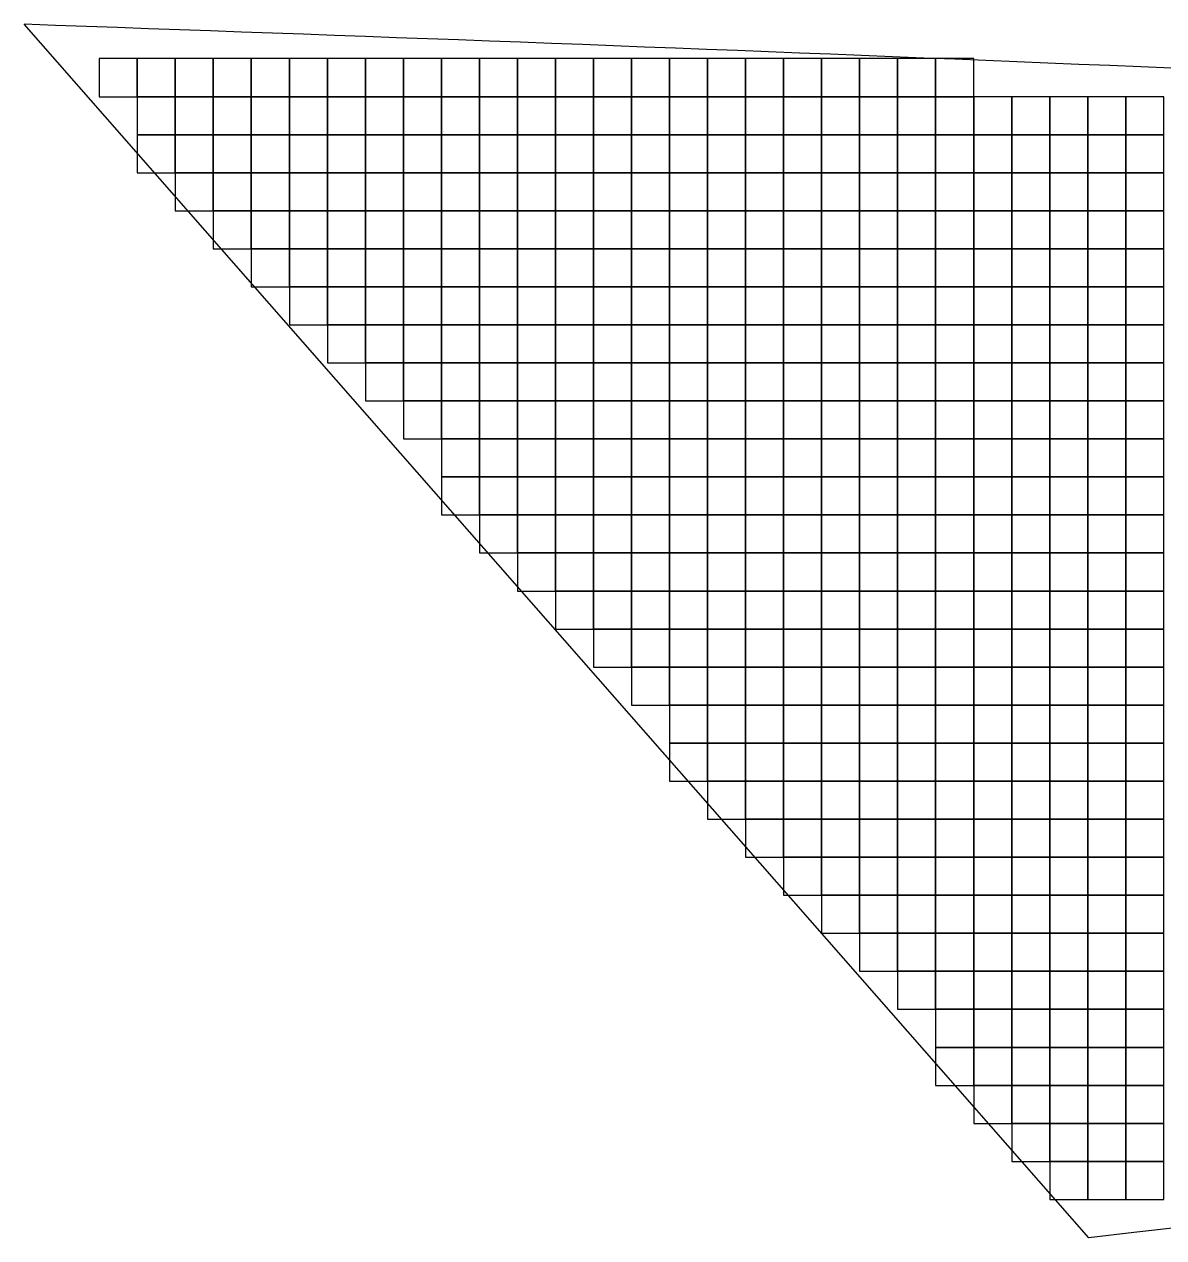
# Model space of a CAD drawing. Extents: x -160257 to 160150, y 7001 to 122208.
# Drawn here: x 11059 to 26045, y 106213 to 122168 of the extents above; entities that cross this region are included whole.
import ezdxf

# ---------------------------------------------------------------- set-up
doc = ezdxf.new("R2010")
doc.units = 0
doc.header["$LTSCALE"] = 1000
doc.header["$MEASUREMENT"] = 0
doc.layers.add('A-G-VISIBLE', color=9, linetype='Continuous')

# ---------------------------------------------------------------- blocks, each defined once
blk = doc.blocks.new('dasd')
at = {"layer": 'A-G-VISIBLE', "linetype": 'Continuous', "flags": 128}
blk.add_lwpolyline([(-132868.85, 42158.249), (-132882.852, 42174.205)], dxfattribs=at)
at = {"layer": 'A-G-VISIBLE', "linetype": 'Continuous'}
for centre, radius, start, end in [((-132956.57, 40049.815), 2125.668, 86.604438, 88.01257), ((-132810.855, 41649.249), 512.294, 92.25539, 96.50024)]:
    blk.add_arc(centre, radius, start, end, dxfattribs=at)

msp = doc.modelspace()

# ---------------------------------------------------------------- linework, layer by layer
at = {"elevation": 2850}
for points in [[(12045, 121216), (12545, 121216), (12545, 121716), (12045, 121716)], [(12545, 121216), (13045, 121216), (13045, 121716), (12545, 121716)], [(13045, 121216), (13545, 121216), (13545, 121716), (13045, 121716)], [(13545, 121216), (14045, 121216), (14045, 121716), (13545, 121716)], [(14045, 121216), (14545, 121216), (14545, 121716), (14045, 121716)], [(14545, 121216), (15045, 121216), (15045, 121716), (14545, 121716)], [(15045, 121216), (15545, 121216), (15545, 121716), (15045, 121716)], [(15545, 121216), (16045, 121216), (16045, 121716), (15545, 121716)], [(16045, 121216), (16545, 121216), (16545, 121716), (16045, 121716)], [(16545, 121216), (17045, 121216), (17045, 121716), (16545, 121716)], [(17045, 121216), (17545, 121216), (17545, 121716), (17045, 121716)], [(17545, 121216), (18045, 121216), (18045, 121716), (17545, 121716)], [(18045, 121216), (18545, 121216), (18545, 121716), (18045, 121716)], [(18545, 121216), (19045, 121216), (19045, 121716), (18545, 121716)], [(19045, 121216), (19545, 121216), (19545, 121716), (19045, 121716)], [(19545, 121216), (20045, 121216), (20045, 121716), (19545, 121716)], [(20045, 121216), (20545, 121216), (20545, 121716), (20045, 121716)], [(20545, 121216), (21045, 121216), (21045, 121716), (20545, 121716)], [(21045, 121216), (21545, 121216), (21545, 121716), (21045, 121716)], [(21545, 121216), (22045, 121216), (22045, 121716), (21545, 121716)], [(22045, 121216), (22545, 121216), (22545, 121716), (22045, 121716)], [(22545, 121216), (23045, 121216), (23045, 121716), (22545, 121716)], [(23045, 121216), (23545, 121216), (23545, 121716), (23045, 121716)], [(12545, 120716), (13045, 120716), (13045, 121216), (12545, 121216)], [(13045, 120716), (13545, 120716), (13545, 121216), (13045, 121216)], [(13545, 120716), (14045, 120716), (14045, 121216), (13545, 121216)], [(14045, 120716), (14545, 120716), (14545, 121216), (14045, 121216)], [(14545, 120716), (15045, 120716), (15045, 121216), (14545, 121216)], [(15045, 120716), (15545, 120716), (15545, 121216), (15045, 121216)], [(15545, 120716), (16045, 120716), (16045, 121216), (15545, 121216)], [(16045, 120716), (16545, 120716), (16545, 121216), (16045, 121216)], [(16545, 120716), (17045, 120716), (17045, 121216), (16545, 121216)], [(17045, 120716), (17545, 120716), (17545, 121216), (17045, 121216)], [(17545, 120716), (18045, 120716), (18045, 121216), (17545, 121216)], [(18045, 120716), (18545, 120716), (18545, 121216), (18045, 121216)], [(18545, 120716), (19045, 120716), (19045, 121216), (18545, 121216)], [(19045, 120716), (19545, 120716), (19545, 121216), (19045, 121216)], [(19545, 120716), (20045, 120716), (20045, 121216), (19545, 121216)], [(20045, 120716), (20545, 120716), (20545, 121216), (20045, 121216)], [(20545, 120716), (21045, 120716), (21045, 121216), (20545, 121216)], [(21045, 120716), (21545, 120716), (21545, 121216), (21045, 121216)], [(21545, 120716), (22045, 120716), (22045, 121216), (21545, 121216)], [(22045, 120716), (22545, 120716), (22545, 121216), (22045, 121216)], [(22545, 120716), (23045, 120716), (23045, 121216), (22545, 121216)], [(23045, 120716), (23545, 120716), (23545, 121216), (23045, 121216)], [(23545, 120716), (24045, 120716), (24045, 121216), (23545, 121216)], [(24045, 120716), (24545, 120716), (24545, 121216), (24045, 121216)], [(24545, 120716), (25045, 120716), (25045, 121216), (24545, 121216)], [(25045, 120716), (25545, 120716), (25545, 121216), (25045, 121216)], [(25545, 120716), (26045, 120716), (26045, 121216), (25545, 121216)], [(12545, 120216), (13045, 120216), (13045, 120716), (12545, 120716)], [(13045, 120216), (13545, 120216), (13545, 120716), (13045, 120716)], [(13545, 120216), (14045, 120216), (14045, 120716), (13545, 120716)], [(14045, 120216), (14545, 120216), (14545, 120716), (14045, 120716)], [(14545, 120216), (15045, 120216), (15045, 120716), (14545, 120716)], [(15045, 120216), (15545, 120216), (15545, 120716), (15045, 120716)], [(15545, 120216), (16045, 120216), (16045, 120716), (15545, 120716)], [(16045, 120216), (16545, 120216), (16545, 120716), (16045, 120716)], [(16545, 120216), (17045, 120216), (17045, 120716), (16545, 120716)], [(17045, 120216), (17545, 120216), (17545, 120716), (17045, 120716)], [(17545, 120216), (18045, 120216), (18045, 120716), (17545, 120716)], [(18045, 120216), (18545, 120216), (18545, 120716), (18045, 120716)], [(18545, 120216), (19045, 120216), (19045, 120716), (18545, 120716)], [(19045, 120216), (19545, 120216), (19545, 120716), (19045, 120716)], [(19545, 120216), (20045, 120216), (20045, 120716), (19545, 120716)], [(20045, 120216), (20545, 120216), (20545, 120716), (20045, 120716)], [(20545, 120216), (21045, 120216), (21045, 120716), (20545, 120716)], [(21045, 120216), (21545, 120216), (21545, 120716), (21045, 120716)], [(21545, 120216), (22045, 120216), (22045, 120716), (21545, 120716)], [(22045, 120216), (22545, 120216), (22545, 120716), (22045, 120716)], [(22545, 120216), (23045, 120216), (23045, 120716), (22545, 120716)], [(23045, 120216), (23545, 120216), (23545, 120716), (23045, 120716)], [(23545, 120216), (24045, 120216), (24045, 120716), (23545, 120716)], [(24045, 120216), (24545, 120216), (24545, 120716), (24045, 120716)], [(24545, 120216), (25045, 120216), (25045, 120716), (24545, 120716)], [(25045, 120216), (25545, 120216), (25545, 120716), (25045, 120716)], [(25545, 120216), (26045, 120216), (26045, 120716), (25545, 120716)], [(13045, 119716), (13545, 119716), (13545, 120216), (13045, 120216)], [(13545, 119716), (14045, 119716), (14045, 120216), (13545, 120216)], [(14045, 119716), (14545, 119716), (14545, 120216), (14045, 120216)], [(14545, 119716), (15045, 119716), (15045, 120216), (14545, 120216)], [(15045, 119716), (15545, 119716), (15545, 120216), (15045, 120216)], [(15545, 119716), (16045, 119716), (16045, 120216), (15545, 120216)], [(16045, 119716), (16545, 119716), (16545, 120216), (16045, 120216)], [(16545, 119716), (17045, 119716), (17045, 120216), (16545, 120216)], [(17045, 119716), (17545, 119716), (17545, 120216), (17045, 120216)], [(17545, 119716), (18045, 119716), (18045, 120216), (17545, 120216)], [(18045, 119716), (18545, 119716), (18545, 120216), (18045, 120216)], [(18545, 119716), (19045, 119716), (19045, 120216), (18545, 120216)], [(19045, 119716), (19545, 119716), (19545, 120216), (19045, 120216)], [(19545, 119716), (20045, 119716), (20045, 120216), (19545, 120216)], [(20045, 119716), (20545, 119716), (20545, 120216), (20045, 120216)], [(20545, 119716), (21045, 119716), (21045, 120216), (20545, 120216)], [(21045, 119716), (21545, 119716), (21545, 120216), (21045, 120216)], [(21545, 119716), (22045, 119716), (22045, 120216), (21545, 120216)], [(22045, 119716), (22545, 119716), (22545, 120216), (22045, 120216)], [(22545, 119716), (23045, 119716), (23045, 120216), (22545, 120216)], [(23045, 119716), (23545, 119716), (23545, 120216), (23045, 120216)], [(23545, 119716), (24045, 119716), (24045, 120216), (23545, 120216)], [(24045, 119716), (24545, 119716), (24545, 120216), (24045, 120216)], [(24545, 119716), (25045, 119716), (25045, 120216), (24545, 120216)], [(25045, 119716), (25545, 119716), (25545, 120216), (25045, 120216)], [(25545, 119716), (26045, 119716), (26045, 120216), (25545, 120216)], [(13545, 119216), (14045, 119216), (14045, 119716), (13545, 119716)], [(14045, 119216), (14545, 119216), (14545, 119716), (14045, 119716)], [(14545, 119216), (15045, 119216), (15045, 119716), (14545, 119716)], [(15045, 119216), (15545, 119216), (15545, 119716), (15045, 119716)], [(15545, 119216), (16045, 119216), (16045, 119716), (15545, 119716)], [(16045, 119216), (16545, 119216), (16545, 119716), (16045, 119716)], [(16545, 119216), (17045, 119216), (17045, 119716), (16545, 119716)], [(17045, 119216), (17545, 119216), (17545, 119716), (17045, 119716)], [(17545, 119216), (18045, 119216), (18045, 119716), (17545, 119716)], [(18045, 119216), (18545, 119216), (18545, 119716), (18045, 119716)], [(18545, 119216), (19045, 119216), (19045, 119716), (18545, 119716)], [(19045, 119216), (19545, 119216), (19545, 119716), (19045, 119716)], [(19545, 119216), (20045, 119216), (20045, 119716), (19545, 119716)], [(20045, 119216), (20545, 119216), (20545, 119716), (20045, 119716)], [(20545, 119216), (21045, 119216), (21045, 119716), (20545, 119716)], [(21045, 119216), (21545, 119216), (21545, 119716), (21045, 119716)], [(21545, 119216), (22045, 119216), (22045, 119716), (21545, 119716)], [(22045, 119216), (22545, 119216), (22545, 119716), (22045, 119716)], [(22545, 119216), (23045, 119216), (23045, 119716), (22545, 119716)], [(23045, 119216), (23545, 119216), (23545, 119716), (23045, 119716)], [(23545, 119216), (24045, 119216), (24045, 119716), (23545, 119716)], [(24045, 119216), (24545, 119216), (24545, 119716), (24045, 119716)], [(24545, 119216), (25045, 119216), (25045, 119716), (24545, 119716)], [(25045, 119216), (25545, 119216), (25545, 119716), (25045, 119716)], [(25545, 119216), (26045, 119216), (26045, 119716), (25545, 119716)], [(14045, 118716), (14545, 118716), (14545, 119216), (14045, 119216)], [(14545, 118716), (15045, 118716), (15045, 119216), (14545, 119216)], [(15045, 118716), (15545, 118716), (15545, 119216), (15045, 119216)], [(15545, 118716), (16045, 118716), (16045, 119216), (15545, 119216)], [(16045, 118716), (16545, 118716), (16545, 119216), (16045, 119216)], [(16545, 118716), (17045, 118716), (17045, 119216), (16545, 119216)], [(17045, 118716), (17545, 118716), (17545, 119216), (17045, 119216)], [(17545, 118716), (18045, 118716), (18045, 119216), (17545, 119216)], [(18045, 118716), (18545, 118716), (18545, 119216), (18045, 119216)], [(18545, 118716), (19045, 118716), (19045, 119216), (18545, 119216)], [(19045, 118716), (19545, 118716), (19545, 119216), (19045, 119216)], [(19545, 118716), (20045, 118716), (20045, 119216), (19545, 119216)], [(20045, 118716), (20545, 118716), (20545, 119216), (20045, 119216)], [(20545, 118716), (21045, 118716), (21045, 119216), (20545, 119216)], [(21045, 118716), (21545, 118716), (21545, 119216), (21045, 119216)], [(21545, 118716), (22045, 118716), (22045, 119216), (21545, 119216)], [(22045, 118716), (22545, 118716), (22545, 119216), (22045, 119216)], [(22545, 118716), (23045, 118716), (23045, 119216), (22545, 119216)], [(23045, 118716), (23545, 118716), (23545, 119216), (23045, 119216)], [(23545, 118716), (24045, 118716), (24045, 119216), (23545, 119216)], [(24045, 118716), (24545, 118716), (24545, 119216), (24045, 119216)], [(24545, 118716), (25045, 118716), (25045, 119216), (24545, 119216)], [(25045, 118716), (25545, 118716), (25545, 119216), (25045, 119216)], [(25545, 118716), (26045, 118716), (26045, 119216), (25545, 119216)], [(14545, 118216), (15045, 118216), (15045, 118716), (14545, 118716)], [(15045, 118216), (15545, 118216), (15545, 118716), (15045, 118716)], [(15545, 118216), (16045, 118216), (16045, 118716), (15545, 118716)], [(16045, 118216), (16545, 118216), (16545, 118716), (16045, 118716)], [(16545, 118216), (17045, 118216), (17045, 118716), (16545, 118716)], [(17045, 118216), (17545, 118216), (17545, 118716), (17045, 118716)], [(17545, 118216), (18045, 118216), (18045, 118716), (17545, 118716)], [(18045, 118216), (18545, 118216), (18545, 118716), (18045, 118716)], [(18545, 118216), (19045, 118216), (19045, 118716), (18545, 118716)], [(19045, 118216), (19545, 118216), (19545, 118716), (19045, 118716)], [(19545, 118216), (20045, 118216), (20045, 118716), (19545, 118716)], [(20045, 118216), (20545, 118216), (20545, 118716), (20045, 118716)], [(20545, 118216), (21045, 118216), (21045, 118716), (20545, 118716)], [(21045, 118216), (21545, 118216), (21545, 118716), (21045, 118716)], [(21545, 118216), (22045, 118216), (22045, 118716), (21545, 118716)], [(22045, 118216), (22545, 118216), (22545, 118716), (22045, 118716)], [(22545, 118216), (23045, 118216), (23045, 118716), (22545, 118716)], [(23045, 118216), (23545, 118216), (23545, 118716), (23045, 118716)], [(23545, 118216), (24045, 118216), (24045, 118716), (23545, 118716)], [(24045, 118216), (24545, 118216), (24545, 118716), (24045, 118716)], [(24545, 118216), (25045, 118216), (25045, 118716), (24545, 118716)], [(25045, 118216), (25545, 118216), (25545, 118716), (25045, 118716)], [(25545, 118216), (26045, 118216), (26045, 118716), (25545, 118716)], [(15045, 117716), (15545, 117716), (15545, 118216), (15045, 118216)], [(15545, 117716), (16045, 117716), (16045, 118216), (15545, 118216)], [(16045, 117716), (16545, 117716), (16545, 118216), (16045, 118216)], [(16545, 117716), (17045, 117716), (17045, 118216), (16545, 118216)], [(17045, 117716), (17545, 117716), (17545, 118216), (17045, 118216)], [(17545, 117716), (18045, 117716), (18045, 118216), (17545, 118216)], [(18045, 117716), (18545, 117716), (18545, 118216), (18045, 118216)], [(18545, 117716), (19045, 117716), (19045, 118216), (18545, 118216)], [(19045, 117716), (19545, 117716), (19545, 118216), (19045, 118216)], [(19545, 117716), (20045, 117716), (20045, 118216), (19545, 118216)], [(20045, 117716), (20545, 117716), (20545, 118216), (20045, 118216)], [(20545, 117716), (21045, 117716), (21045, 118216), (20545, 118216)], [(21045, 117716), (21545, 117716), (21545, 118216), (21045, 118216)], [(21545, 117716), (22045, 117716), (22045, 118216), (21545, 118216)], [(22045, 117716), (22545, 117716), (22545, 118216), (22045, 118216)], [(22545, 117716), (23045, 117716), (23045, 118216), (22545, 118216)], [(23045, 117716), (23545, 117716), (23545, 118216), (23045, 118216)], [(23545, 117716), (24045, 117716), (24045, 118216), (23545, 118216)], [(24045, 117716), (24545, 117716), (24545, 118216), (24045, 118216)], [(24545, 117716), (25045, 117716), (25045, 118216), (24545, 118216)], [(25045, 117716), (25545, 117716), (25545, 118216), (25045, 118216)], [(25545, 117716), (26045, 117716), (26045, 118216), (25545, 118216)], [(15545, 117216), (16045, 117216), (16045, 117716), (15545, 117716)], [(16045, 117216), (16545, 117216), (16545, 117716), (16045, 117716)], [(16545, 117216), (17045, 117216), (17045, 117716), (16545, 117716)], [(17045, 117216), (17545, 117216), (17545, 117716), (17045, 117716)], [(17545, 117216), (18045, 117216), (18045, 117716), (17545, 117716)], [(18045, 117216), (18545, 117216), (18545, 117716), (18045, 117716)], [(18545, 117216), (19045, 117216), (19045, 117716), (18545, 117716)], [(19045, 117216), (19545, 117216), (19545, 117716), (19045, 117716)], [(19545, 117216), (20045, 117216), (20045, 117716), (19545, 117716)], [(20045, 117216), (20545, 117216), (20545, 117716), (20045, 117716)], [(20545, 117216), (21045, 117216), (21045, 117716), (20545, 117716)], [(21045, 117216), (21545, 117216), (21545, 117716), (21045, 117716)], [(21545, 117216), (22045, 117216), (22045, 117716), (21545, 117716)], [(22045, 117216), (22545, 117216), (22545, 117716), (22045, 117716)], [(22545, 117216), (23045, 117216), (23045, 117716), (22545, 117716)], [(23045, 117216), (23545, 117216), (23545, 117716), (23045, 117716)], [(23545, 117216), (24045, 117216), (24045, 117716), (23545, 117716)], [(24045, 117216), (24545, 117216), (24545, 117716), (24045, 117716)], [(24545, 117216), (25045, 117216), (25045, 117716), (24545, 117716)], [(25045, 117216), (25545, 117216), (25545, 117716), (25045, 117716)], [(25545, 117216), (26045, 117216), (26045, 117716), (25545, 117716)], [(16045, 116716), (16545, 116716), (16545, 117216), (16045, 117216)], [(16545, 116716), (17045, 116716), (17045, 117216), (16545, 117216)], [(17045, 116716), (17545, 116716), (17545, 117216), (17045, 117216)], [(17545, 116716), (18045, 116716), (18045, 117216), (17545, 117216)], [(18045, 116716), (18545, 116716), (18545, 117216), (18045, 117216)], [(18545, 116716), (19045, 116716), (19045, 117216), (18545, 117216)], [(19045, 116716), (19545, 116716), (19545, 117216), (19045, 117216)], [(19545, 116716), (20045, 116716), (20045, 117216), (19545, 117216)], [(20045, 116716), (20545, 116716), (20545, 117216), (20045, 117216)], [(20545, 116716), (21045, 116716), (21045, 117216), (20545, 117216)], [(21045, 116716), (21545, 116716), (21545, 117216), (21045, 117216)], [(21545, 116716), (22045, 116716), (22045, 117216), (21545, 117216)], [(22045, 116716), (22545, 116716), (22545, 117216), (22045, 117216)], [(22545, 116716), (23045, 116716), (23045, 117216), (22545, 117216)], [(23045, 116716), (23545, 116716), (23545, 117216), (23045, 117216)], [(23545, 116716), (24045, 116716), (24045, 117216), (23545, 117216)], [(24045, 116716), (24545, 116716), (24545, 117216), (24045, 117216)], [(24545, 116716), (25045, 116716), (25045, 117216), (24545, 117216)], [(25045, 116716), (25545, 116716), (25545, 117216), (25045, 117216)], [(25545, 116716), (26045, 116716), (26045, 117216), (25545, 117216)], [(16545, 116216), (17045, 116216), (17045, 116716), (16545, 116716)], [(17045, 116216), (17545, 116216), (17545, 116716), (17045, 116716)], [(17545, 116216), (18045, 116216), (18045, 116716), (17545, 116716)], [(18045, 116216), (18545, 116216), (18545, 116716), (18045, 116716)], [(18545, 116216), (19045, 116216), (19045, 116716), (18545, 116716)], [(19045, 116216), (19545, 116216), (19545, 116716), (19045, 116716)], [(19545, 116216), (20045, 116216), (20045, 116716), (19545, 116716)], [(20045, 116216), (20545, 116216), (20545, 116716), (20045, 116716)], [(20545, 116216), (21045, 116216), (21045, 116716), (20545, 116716)], [(21045, 116216), (21545, 116216), (21545, 116716), (21045, 116716)], [(21545, 116216), (22045, 116216), (22045, 116716), (21545, 116716)], [(22045, 116216), (22545, 116216), (22545, 116716), (22045, 116716)], [(22545, 116216), (23045, 116216), (23045, 116716), (22545, 116716)], [(23045, 116216), (23545, 116216), (23545, 116716), (23045, 116716)], [(23545, 116216), (24045, 116216), (24045, 116716), (23545, 116716)], [(24045, 116216), (24545, 116216), (24545, 116716), (24045, 116716)], [(24545, 116216), (25045, 116216), (25045, 116716), (24545, 116716)], [(25045, 116216), (25545, 116216), (25545, 116716), (25045, 116716)], [(25545, 116216), (26045, 116216), (26045, 116716), (25545, 116716)], [(16545, 115716), (17045, 115716), (17045, 116216), (16545, 116216)], [(17045, 115716), (17545, 115716), (17545, 116216), (17045, 116216)], [(17545, 115716), (18045, 115716), (18045, 116216), (17545, 116216)], [(18045, 115716), (18545, 115716), (18545, 116216), (18045, 116216)], [(18545, 115716), (19045, 115716), (19045, 116216), (18545, 116216)], [(19045, 115716), (19545, 115716), (19545, 116216), (19045, 116216)], [(19545, 115716), (20045, 115716), (20045, 116216), (19545, 116216)], [(20045, 115716), (20545, 115716), (20545, 116216), (20045, 116216)], [(20545, 115716), (21045, 115716), (21045, 116216), (20545, 116216)], [(21045, 115716), (21545, 115716), (21545, 116216), (21045, 116216)], [(21545, 115716), (22045, 115716), (22045, 116216), (21545, 116216)], [(22045, 115716), (22545, 115716), (22545, 116216), (22045, 116216)], [(22545, 115716), (23045, 115716), (23045, 116216), (22545, 116216)], [(23045, 115716), (23545, 115716), (23545, 116216), (23045, 116216)], [(23545, 115716), (24045, 115716), (24045, 116216), (23545, 116216)], [(24045, 115716), (24545, 115716), (24545, 116216), (24045, 116216)], [(24545, 115716), (25045, 115716), (25045, 116216), (24545, 116216)], [(25045, 115716), (25545, 115716), (25545, 116216), (25045, 116216)], [(25545, 115716), (26045, 115716), (26045, 116216), (25545, 116216)], [(17045, 115216), (17545, 115216), (17545, 115716), (17045, 115716)], [(17545, 115216), (18045, 115216), (18045, 115716), (17545, 115716)], [(18045, 115216), (18545, 115216), (18545, 115716), (18045, 115716)], [(18545, 115216), (19045, 115216), (19045, 115716), (18545, 115716)], [(19045, 115216), (19545, 115216), (19545, 115716), (19045, 115716)], [(19545, 115216), (20045, 115216), (20045, 115716), (19545, 115716)], [(20045, 115216), (20545, 115216), (20545, 115716), (20045, 115716)], [(20545, 115216), (21045, 115216), (21045, 115716), (20545, 115716)], [(21045, 115216), (21545, 115216), (21545, 115716), (21045, 115716)], [(21545, 115216), (22045, 115216), (22045, 115716), (21545, 115716)], [(22045, 115216), (22545, 115216), (22545, 115716), (22045, 115716)], [(22545, 115216), (23045, 115216), (23045, 115716), (22545, 115716)], [(23045, 115216), (23545, 115216), (23545, 115716), (23045, 115716)], [(23545, 115216), (24045, 115216), (24045, 115716), (23545, 115716)], [(24045, 115216), (24545, 115216), (24545, 115716), (24045, 115716)], [(24545, 115216), (25045, 115216), (25045, 115716), (24545, 115716)], [(25045, 115216), (25545, 115216), (25545, 115716), (25045, 115716)], [(25545, 115216), (26045, 115216), (26045, 115716), (25545, 115716)], [(17545, 114716), (18045, 114716), (18045, 115216), (17545, 115216)], [(18045, 114716), (18545, 114716), (18545, 115216), (18045, 115216)], [(18545, 114716), (19045, 114716), (19045, 115216), (18545, 115216)], [(19045, 114716), (19545, 114716), (19545, 115216), (19045, 115216)], [(19545, 114716), (20045, 114716), (20045, 115216), (19545, 115216)], [(20045, 114716), (20545, 114716), (20545, 115216), (20045, 115216)], [(20545, 114716), (21045, 114716), (21045, 115216), (20545, 115216)], [(21045, 114716), (21545, 114716), (21545, 115216), (21045, 115216)], [(21545, 114716), (22045, 114716), (22045, 115216), (21545, 115216)], [(22045, 114716), (22545, 114716), (22545, 115216), (22045, 115216)], [(22545, 114716), (23045, 114716), (23045, 115216), (22545, 115216)], [(23045, 114716), (23545, 114716), (23545, 115216), (23045, 115216)], [(23545, 114716), (24045, 114716), (24045, 115216), (23545, 115216)], [(24045, 114716), (24545, 114716), (24545, 115216), (24045, 115216)], [(24545, 114716), (25045, 114716), (25045, 115216), (24545, 115216)], [(25045, 114716), (25545, 114716), (25545, 115216), (25045, 115216)], [(25545, 114716), (26045, 114716), (26045, 115216), (25545, 115216)], [(18045, 114216), (18545, 114216), (18545, 114716), (18045, 114716)], [(18545, 114216), (19045, 114216), (19045, 114716), (18545, 114716)], [(19045, 114216), (19545, 114216), (19545, 114716), (19045, 114716)], [(19545, 114216), (20045, 114216), (20045, 114716), (19545, 114716)], [(20045, 114216), (20545, 114216), (20545, 114716), (20045, 114716)], [(20545, 114216), (21045, 114216), (21045, 114716), (20545, 114716)], [(21045, 114216), (21545, 114216), (21545, 114716), (21045, 114716)], [(21545, 114216), (22045, 114216), (22045, 114716), (21545, 114716)], [(22045, 114216), (22545, 114216), (22545, 114716), (22045, 114716)], [(22545, 114216), (23045, 114216), (23045, 114716), (22545, 114716)], [(23045, 114216), (23545, 114216), (23545, 114716), (23045, 114716)], [(23545, 114216), (24045, 114216), (24045, 114716), (23545, 114716)], [(24045, 114216), (24545, 114216), (24545, 114716), (24045, 114716)], [(24545, 114216), (25045, 114216), (25045, 114716), (24545, 114716)], [(25045, 114216), (25545, 114216), (25545, 114716), (25045, 114716)], [(25545, 114216), (26045, 114216), (26045, 114716), (25545, 114716)], [(18545, 113716), (19045, 113716), (19045, 114216), (18545, 114216)], [(19045, 113716), (19545, 113716), (19545, 114216), (19045, 114216)], [(19545, 113716), (20045, 113716), (20045, 114216), (19545, 114216)], [(20045, 113716), (20545, 113716), (20545, 114216), (20045, 114216)], [(20545, 113716), (21045, 113716), (21045, 114216), (20545, 114216)], [(21045, 113716), (21545, 113716), (21545, 114216), (21045, 114216)], [(21545, 113716), (22045, 113716), (22045, 114216), (21545, 114216)], [(22045, 113716), (22545, 113716), (22545, 114216), (22045, 114216)], [(22545, 113716), (23045, 113716), (23045, 114216), (22545, 114216)], [(23045, 113716), (23545, 113716), (23545, 114216), (23045, 114216)], [(23545, 113716), (24045, 113716), (24045, 114216), (23545, 114216)], [(24045, 113716), (24545, 113716), (24545, 114216), (24045, 114216)], [(24545, 113716), (25045, 113716), (25045, 114216), (24545, 114216)], [(25045, 113716), (25545, 113716), (25545, 114216), (25045, 114216)], [(25545, 113716), (26045, 113716), (26045, 114216), (25545, 114216)], [(19045, 113216), (19545, 113216), (19545, 113716), (19045, 113716)], [(19545, 113216), (20045, 113216), (20045, 113716), (19545, 113716)], [(20045, 113216), (20545, 113216), (20545, 113716), (20045, 113716)], [(20545, 113216), (21045, 113216), (21045, 113716), (20545, 113716)], [(21045, 113216), (21545, 113216), (21545, 113716), (21045, 113716)], [(21545, 113216), (22045, 113216), (22045, 113716), (21545, 113716)], [(22045, 113216), (22545, 113216), (22545, 113716), (22045, 113716)], [(22545, 113216), (23045, 113216), (23045, 113716), (22545, 113716)], [(23045, 113216), (23545, 113216), (23545, 113716), (23045, 113716)], [(23545, 113216), (24045, 113216), (24045, 113716), (23545, 113716)], [(24045, 113216), (24545, 113216), (24545, 113716), (24045, 113716)], [(24545, 113216), (25045, 113216), (25045, 113716), (24545, 113716)], [(25045, 113216), (25545, 113216), (25545, 113716), (25045, 113716)], [(25545, 113216), (26045, 113216), (26045, 113716), (25545, 113716)], [(19545, 112716), (20045, 112716), (20045, 113216), (19545, 113216)], [(20045, 112716), (20545, 112716), (20545, 113216), (20045, 113216)], [(20545, 112716), (21045, 112716), (21045, 113216), (20545, 113216)], [(21045, 112716), (21545, 112716), (21545, 113216), (21045, 113216)], [(21545, 112716), (22045, 112716), (22045, 113216), (21545, 113216)], [(22045, 112716), (22545, 112716), (22545, 113216), (22045, 113216)], [(22545, 112716), (23045, 112716), (23045, 113216), (22545, 113216)], [(23045, 112716), (23545, 112716), (23545, 113216), (23045, 113216)], [(23545, 112716), (24045, 112716), (24045, 113216), (23545, 113216)], [(24045, 112716), (24545, 112716), (24545, 113216), (24045, 113216)], [(24545, 112716), (25045, 112716), (25045, 113216), (24545, 113216)], [(25045, 112716), (25545, 112716), (25545, 113216), (25045, 113216)], [(25545, 112716), (26045, 112716), (26045, 113216), (25545, 113216)], [(19545, 112216), (20045, 112216), (20045, 112716), (19545, 112716)], [(20045, 112216), (20545, 112216), (20545, 112716), (20045, 112716)], [(20545, 112216), (21045, 112216), (21045, 112716), (20545, 112716)], [(21045, 112216), (21545, 112216), (21545, 112716), (21045, 112716)], [(21545, 112216), (22045, 112216), (22045, 112716), (21545, 112716)], [(22045, 112216), (22545, 112216), (22545, 112716), (22045, 112716)], [(22545, 112216), (23045, 112216), (23045, 112716), (22545, 112716)], [(23045, 112216), (23545, 112216), (23545, 112716), (23045, 112716)], [(23545, 112216), (24045, 112216), (24045, 112716), (23545, 112716)], [(24045, 112216), (24545, 112216), (24545, 112716), (24045, 112716)], [(24545, 112216), (25045, 112216), (25045, 112716), (24545, 112716)], [(25045, 112216), (25545, 112216), (25545, 112716), (25045, 112716)], [(25545, 112216), (26045, 112216), (26045, 112716), (25545, 112716)], [(20045, 111716), (20545, 111716), (20545, 112216), (20045, 112216)], [(20545, 111716), (21045, 111716), (21045, 112216), (20545, 112216)], [(21045, 111716), (21545, 111716), (21545, 112216), (21045, 112216)], [(21545, 111716), (22045, 111716), (22045, 112216), (21545, 112216)], [(22045, 111716), (22545, 111716), (22545, 112216), (22045, 112216)], [(22545, 111716), (23045, 111716), (23045, 112216), (22545, 112216)], [(23045, 111716), (23545, 111716), (23545, 112216), (23045, 112216)], [(23545, 111716), (24045, 111716), (24045, 112216), (23545, 112216)], [(24045, 111716), (24545, 111716), (24545, 112216), (24045, 112216)], [(24545, 111716), (25045, 111716), (25045, 112216), (24545, 112216)], [(25045, 111716), (25545, 111716), (25545, 112216), (25045, 112216)], [(25545, 111716), (26045, 111716), (26045, 112216), (25545, 112216)], [(20545, 111216), (21045, 111216), (21045, 111716), (20545, 111716)], [(21045, 111216), (21545, 111216), (21545, 111716), (21045, 111716)], [(21545, 111216), (22045, 111216), (22045, 111716), (21545, 111716)], [(22045, 111216), (22545, 111216), (22545, 111716), (22045, 111716)], [(22545, 111216), (23045, 111216), (23045, 111716), (22545, 111716)], [(23045, 111216), (23545, 111216), (23545, 111716), (23045, 111716)], [(23545, 111216), (24045, 111216), (24045, 111716), (23545, 111716)], [(24045, 111216), (24545, 111216), (24545, 111716), (24045, 111716)], [(24545, 111216), (25045, 111216), (25045, 111716), (24545, 111716)], [(25045, 111216), (25545, 111216), (25545, 111716), (25045, 111716)], [(25545, 111216), (26045, 111216), (26045, 111716), (25545, 111716)], [(21045, 110716), (21545, 110716), (21545, 111216), (21045, 111216)], [(21545, 110716), (22045, 110716), (22045, 111216), (21545, 111216)], [(22045, 110716), (22545, 110716), (22545, 111216), (22045, 111216)], [(22545, 110716), (23045, 110716), (23045, 111216), (22545, 111216)], [(23045, 110716), (23545, 110716), (23545, 111216), (23045, 111216)], [(23545, 110716), (24045, 110716), (24045, 111216), (23545, 111216)], [(24045, 110716), (24545, 110716), (24545, 111216), (24045, 111216)], [(24545, 110716), (25045, 110716), (25045, 111216), (24545, 111216)], [(25045, 110716), (25545, 110716), (25545, 111216), (25045, 111216)], [(25545, 110716), (26045, 110716), (26045, 111216), (25545, 111216)], [(21545, 110216), (22045, 110216), (22045, 110716), (21545, 110716)], [(22045, 110216), (22545, 110216), (22545, 110716), (22045, 110716)], [(22545, 110216), (23045, 110216), (23045, 110716), (22545, 110716)], [(23045, 110216), (23545, 110216), (23545, 110716), (23045, 110716)], [(23545, 110216), (24045, 110216), (24045, 110716), (23545, 110716)], [(24045, 110216), (24545, 110216), (24545, 110716), (24045, 110716)], [(24545, 110216), (25045, 110216), (25045, 110716), (24545, 110716)], [(25045, 110216), (25545, 110216), (25545, 110716), (25045, 110716)], [(25545, 110216), (26045, 110216), (26045, 110716), (25545, 110716)], [(22045, 109716), (22545, 109716), (22545, 110216), (22045, 110216)], [(22545, 109716), (23045, 109716), (23045, 110216), (22545, 110216)], [(23045, 109716), (23545, 109716), (23545, 110216), (23045, 110216)], [(23545, 109716), (24045, 109716), (24045, 110216), (23545, 110216)], [(24045, 109716), (24545, 109716), (24545, 110216), (24045, 110216)], [(24545, 109716), (25045, 109716), (25045, 110216), (24545, 110216)], [(25045, 109716), (25545, 109716), (25545, 110216), (25045, 110216)], [(25545, 109716), (26045, 109716), (26045, 110216), (25545, 110216)], [(22545, 109216), (23045, 109216), (23045, 109716), (22545, 109716)], [(23045, 109216), (23545, 109216), (23545, 109716), (23045, 109716)], [(23545, 109216), (24045, 109216), (24045, 109716), (23545, 109716)], [(24045, 109216), (24545, 109216), (24545, 109716), (24045, 109716)], [(24545, 109216), (25045, 109216), (25045, 109716), (24545, 109716)], [(25045, 109216), (25545, 109216), (25545, 109716), (25045, 109716)], [(25545, 109216), (26045, 109216), (26045, 109716), (25545, 109716)], [(23045, 108716), (23545, 108716), (23545, 109216), (23045, 109216)], [(23545, 108716), (24045, 108716), (24045, 109216), (23545, 109216)], [(24045, 108716), (24545, 108716), (24545, 109216), (24045, 109216)], [(24545, 108716), (25045, 108716), (25045, 109216), (24545, 109216)], [(25045, 108716), (25545, 108716), (25545, 109216), (25045, 109216)], [(25545, 108716), (26045, 108716), (26045, 109216), (25545, 109216)], [(23045, 108216), (23545, 108216), (23545, 108716), (23045, 108716)], [(23545, 108216), (24045, 108216), (24045, 108716), (23545, 108716)], [(24045, 108216), (24545, 108216), (24545, 108716), (24045, 108716)], [(24545, 108216), (25045, 108216), (25045, 108716), (24545, 108716)], [(25045, 108216), (25545, 108216), (25545, 108716), (25045, 108716)], [(25545, 108216), (26045, 108216), (26045, 108716), (25545, 108716)], [(23545, 107716), (24045, 107716), (24045, 108216), (23545, 108216)], [(24045, 107716), (24545, 107716), (24545, 108216), (24045, 108216)], [(24545, 107716), (25045, 107716), (25045, 108216), (24545, 108216)], [(25045, 107716), (25545, 107716), (25545, 108216), (25045, 108216)], [(25545, 107716), (26045, 107716), (26045, 108216), (25545, 108216)], [(24045, 107216), (24545, 107216), (24545, 107716), (24045, 107716)], [(24545, 107216), (25045, 107216), (25045, 107716), (24545, 107716)], [(25045, 107216), (25545, 107216), (25545, 107716), (25045, 107716)], [(25545, 107216), (26045, 107216), (26045, 107716), (25545, 107716)], [(24545, 106716), (25045, 106716), (25045, 107216), (24545, 107216)], [(25045, 106716), (25545, 106716), (25545, 107216), (25045, 107216)], [(25545, 106716), (26045, 106716), (26045, 107216), (25545, 107216)]]:
    msp.add_lwpolyline(points, close=True, dxfattribs=at)

# ---------------------------------------------------------------- block references
at = {"xscale": 1000, "yscale": 1000, "zscale": 1000}
msp.add_blockref('dasd', (132893911, -42052037, 2850), dxfattribs=at)

doc.saveas('drawing.dxf')
